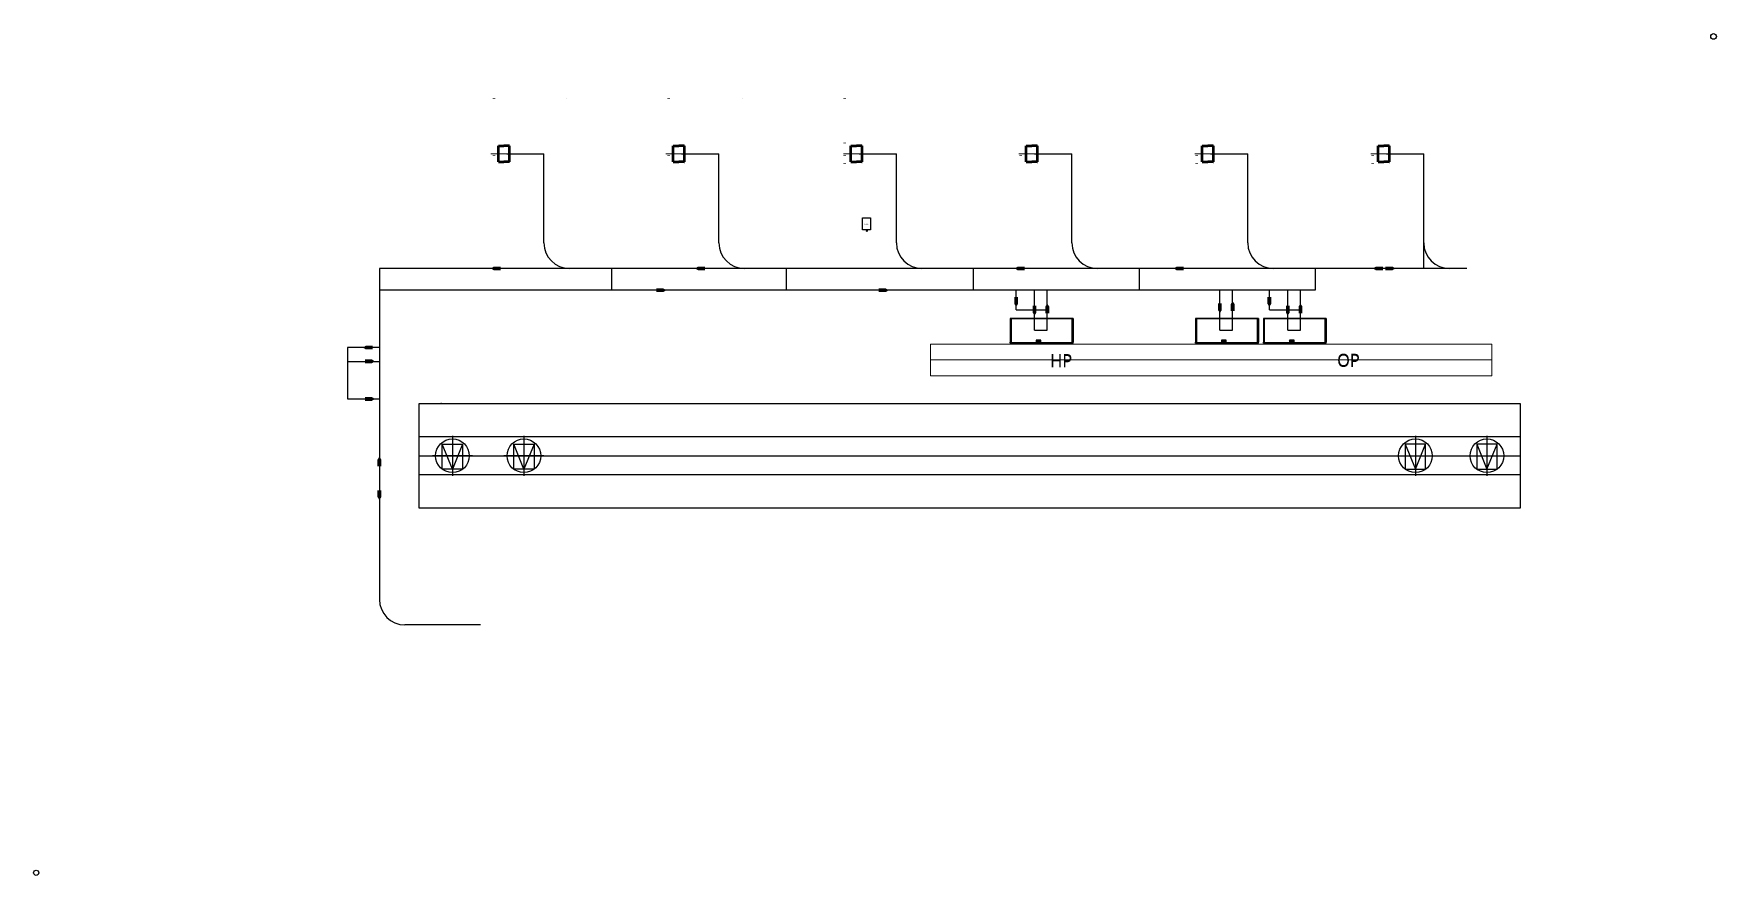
# Model space of a CAD drawing. Header units: millimetres. Extents: x -200 to 131724, y -200 to 65783.
import ezdxf

# ---------------------------------------------------------------- set-up
doc = ezdxf.new("R2010")
doc.units = ezdxf.units.MM
doc.linetypes.add('CENTER', pattern=[19, 14, -1, 3, -1])
doc.layers.add('0_Auto_STK', color=4, linetype='Continuous', lineweight=0)
for name, color, linetype in [('0_이슈사항', 1, 'Continuous'), ('1', 7, 'Continuous'), ('SSFA_STK Shelf Foot', 7, 'Continuous')]:
    doc.layers.add(name, color=color, linetype=linetype)
doc.styles.get("Standard").update_dxf_attribs({"font": 'arial.ttf'})
doc.styles.add('견고딕', font='malgun.ttf')

# ---------------------------------------------------------------- blocks, each defined once
blk = doc.blocks.new('A$C06BE76A2')
at = {"layer": '0_이슈사항', "color": 1, "linetype": 'Continuous'}
for p, q in [((563, 86, 0), (577, 100, 0)), ((563, 63, 0), (599, 100, 0)), ((563, 41, 0), (622, 100, 0)), ((563, 18, 0), (644, 100, 0)), ((563, -4, 0), (606, 39, 0)), ((563, -27, 0), (606, 16, 0)), ((624, 57, 0), (667, 100, 0)), ((647, 57, 0), (689, 100, 0)), ((669, 57, 0), (712, 100, 0)), ((692, 57, 0), (734, 100, 0)), ((714, 57, 0), (757, 100, 0)), ((737, 57, 0), (779, 100, 0)), ((759, 57, 0), (801, 100, 0)), ((782, 57, 0), (824, 100, 0)), ((804, 57, 0), (846, 100, 0)), ((826, 57, 0), (869, 100, 0)), ((849, 57, 0), (891, 100, 0)), ((871, 57, 0), (914, 100, 0)), ((878, 41, 0), (925, 88, 0)), ((878, 19, 0), (925, 66, 0)), ((878, -4, 0), (925, 44, 0)), ((878, -26, 0), (925, 21, 0)), ((563, -49, 0), (606, -6, 0)), ((563, -71, 0), (606, -29, 0)), ((563, -94, 0), (606, -51, 0)), ((563, -116, 0), (606, -74, 0)), ((584, -117, 0), (613, -88, 0)), ((607, -117, 0), (636, -88, 0)), ((629, -117, 0), (658, -88, 0)), ((652, -117, 0), (681, -88, 0)), ((674, -117, 0), (703, -88, 0)), ((697, -117, 0), (726, -88, 0)), ((719, -117, 0), (748, -88, 0)), ((742, -117, 0), (771, -88, 0)), ((764, -117, 0), (793, -88, 0)), ((787, -117, 0), (816, -88, 0)), ((809, -117, 0), (838, -88, 0)), ((831, -117, 0), (860, -88, 0)), ((854, -117, 0), (925, -46, 0)), ((876, -117, 0), (925, -69, 0)), ((878, -49, 0), (925, -1, 0)), ((878, -71, 0), (925, -24, 0)), ((899, -117, 0), (925, -91, 0)), ((921, -117, 0), (925, -114, 0))]:
    blk.add_line(p, q, dxfattribs=at)
at = {"layer": '0_이슈사항', "color": 1, "elevation": 0}
blk.add_lwpolyline([(563, -117), (925, -117), (925, 100), (563, 100)], close=True, dxfattribs=at)
at = {"color": 1, "insert": (615, 40, 0), "char_height": 33.75, "attachment_point": 1}
blk.add_mtext_dynamic_manual_height_columns('\\pi50.309;Charger \\P\\pi52.922;Coupler', width=269.25, gutter_width=12.5, heights=[0], dxfattribs=at)
blk = doc.blocks.new('A$C2D0E60D7')
at = {"color": 1}
blk.add_lwpolyline([(-447, 792), (183, 792), (183, -148), (-447, -148)], close=True, dxfattribs=at)
blk.add_circle((-117, -228), 40, dxfattribs=at)
at = {"color": 1, "insert": (-341, 351), "char_height": 100, "attachment_point": 1}
blk.add_mtext_dynamic_manual_height_columns('AGVC', width=465.72, gutter_width=5000, heights=[0], dxfattribs=at)

msp = doc.modelspace()

# ---------------------------------------------------------------- hatches: boundary and pattern name
at = {"true_color": 0x939598}
h = msp.add_hatch(color=252, dxfattribs=at)
h.dxf.hatch_style = 1
h.paths.add_polyline_path([(78409, 41531), (78771, 41531), (78771, 41748), (78409, 41748)])
h.paths.add_polyline_path([(78475, 41579), (78717, 41579), (78717, 41697), (78475, 41697)], flags=24)
edge = h.paths.add_edge_path(flags=16)
edge.add_line((78409, 41734), (78423, 41748))
edge = h.paths.add_edge_path(flags=16)
edge.add_line((78409, 41712), (78446, 41748))
edge = h.paths.add_edge_path()
edge.add_line((78409, 41689), (78468, 41748))
edge = h.paths.add_edge_path()
edge.add_line((78409, 41667), (78491, 41748))
edge = h.paths.add_edge_path()
edge.add_line((78409, 41644), (78452, 41687))
edge = h.paths.add_edge_path()
edge.add_line((78471, 41706), (78513, 41748))
edge = h.paths.add_edge_path()
edge.add_line((78409, 41622), (78452, 41665))
edge = h.paths.add_edge_path()
edge.add_line((78493, 41706), (78535, 41748))
edge = h.paths.add_edge_path()
edge.add_line((78409, 41600), (78452, 41642))
edge = h.paths.add_edge_path()
edge.add_line((78516, 41706), (78558, 41748))
edge = h.paths.add_edge_path(flags=16)
edge.add_line((78409, 41577), (78452, 41620))
edge = h.paths.add_edge_path()
edge.add_line((78538, 41706), (78580, 41748))
edge = h.paths.add_edge_path()
edge.add_line((78409, 41555), (78452, 41597))
edge = h.paths.add_edge_path()
edge.add_line((78560, 41706), (78603, 41748))
edge = h.paths.add_edge_path()
edge.add_line((78409, 41532), (78452, 41575))
edge = h.paths.add_edge_path()
edge.add_line((78583, 41706), (78625, 41748))
edge = h.paths.add_edge_path(flags=17)
edge.add_line((78431, 41531), (78460, 41560))
edge = h.paths.add_edge_path()
edge.add_line((78605, 41706), (78648, 41748))
edge = h.paths.add_edge_path(flags=17)
edge.add_line((78453, 41531), (78482, 41560))
edge = h.paths.add_edge_path()
edge.add_line((78628, 41706), (78670, 41748))
edge = h.paths.add_edge_path(flags=17)
edge.add_line((78476, 41531), (78505, 41560))
edge = h.paths.add_edge_path()
edge.add_line((78650, 41706), (78693, 41748))
edge = h.paths.add_edge_path(flags=17)
edge.add_line((78498, 41531), (78527, 41560))
edge = h.paths.add_edge_path()
edge.add_line((78673, 41706), (78715, 41748))
edge = h.paths.add_edge_path(flags=17)
edge.add_line((78521, 41531), (78549, 41560))
edge = h.paths.add_edge_path()
edge.add_line((78695, 41706), (78738, 41748))
edge = h.paths.add_edge_path(flags=17)
edge.add_line((78543, 41531), (78572, 41560))
edge = h.paths.add_edge_path()
edge.add_line((78718, 41706), (78760, 41748))
edge = h.paths.add_edge_path(flags=17)
edge.add_line((78565, 41531), (78594, 41560))
edge = h.paths.add_edge_path(flags=16)
edge.add_line((78724, 41690), (78771, 41737))
edge = h.paths.add_edge_path(flags=17)
edge.add_line((78588, 41531), (78617, 41560))
edge = h.paths.add_edge_path(flags=16)
edge.add_line((78724, 41667), (78771, 41715))
edge = h.paths.add_edge_path(flags=17)
edge.add_line((78610, 41531), (78639, 41560))
edge = h.paths.add_edge_path(flags=16)
edge.add_line((78724, 41645), (78771, 41692))
edge = h.paths.add_edge_path(flags=17)
edge.add_line((78633, 41531), (78662, 41560))
edge = h.paths.add_edge_path(flags=16)
edge.add_line((78724, 41622), (78771, 41670))
edge = h.paths.add_edge_path(flags=17)
edge.add_line((78655, 41531), (78684, 41560))
edge = h.paths.add_edge_path(flags=16)
edge.add_line((78724, 41600), (78771, 41647))
edge = h.paths.add_edge_path(flags=17)
edge.add_line((78678, 41531), (78707, 41560))
edge = h.paths.add_edge_path(flags=16)
edge.add_line((78724, 41578), (78771, 41625))
edge = h.paths.add_edge_path(flags=17)
edge.add_line((78700, 41531), (78771, 41602))
edge = h.paths.add_edge_path(flags=16)
edge.add_line((78723, 41531), (78771, 41580))
edge = h.paths.add_edge_path(flags=16)
edge.add_line((78745, 41531), (78771, 41557))
edge = h.paths.add_edge_path(flags=16)
edge.add_line((78767, 41531), (78771, 41535))
h = msp.add_hatch(color=252, dxfattribs=at)
h.dxf.hatch_style = 1
h.paths.add_polyline_path([(92941, 41531), (93303, 41531), (93303, 41748), (92941, 41748)])
h.paths.add_polyline_path([(93007, 41579), (93249, 41579), (93249, 41697), (93007, 41697)], flags=24)
edge = h.paths.add_edge_path(flags=16)
edge.add_line((92941, 41734), (92955, 41748))
edge = h.paths.add_edge_path(flags=16)
edge.add_line((92941, 41712), (92978, 41748))
edge = h.paths.add_edge_path()
edge.add_line((92941, 41689), (93000, 41748))
edge = h.paths.add_edge_path()
edge.add_line((92941, 41667), (93022, 41748))
edge = h.paths.add_edge_path()
edge.add_line((92941, 41644), (92984, 41687))
edge = h.paths.add_edge_path()
edge.add_line((93003, 41706), (93045, 41748))
edge = h.paths.add_edge_path()
edge.add_line((92941, 41622), (92984, 41665))
edge = h.paths.add_edge_path()
edge.add_line((93025, 41706), (93067, 41748))
edge = h.paths.add_edge_path()
edge.add_line((92941, 41600), (92984, 41642))
edge = h.paths.add_edge_path()
edge.add_line((93047, 41706), (93090, 41748))
edge = h.paths.add_edge_path(flags=16)
edge.add_line((92941, 41577), (92984, 41620))
edge = h.paths.add_edge_path()
edge.add_line((93070, 41706), (93112, 41748))
edge = h.paths.add_edge_path()
edge.add_line((92941, 41555), (92984, 41597))
edge = h.paths.add_edge_path()
edge.add_line((93092, 41706), (93135, 41748))
edge = h.paths.add_edge_path()
edge.add_line((92941, 41532), (92984, 41575))
edge = h.paths.add_edge_path()
edge.add_line((93115, 41706), (93157, 41748))
edge = h.paths.add_edge_path(flags=17)
edge.add_line((92963, 41531), (92992, 41560))
edge = h.paths.add_edge_path()
edge.add_line((93137, 41706), (93180, 41748))
edge = h.paths.add_edge_path(flags=17)
edge.add_line((92985, 41531), (93014, 41560))
edge = h.paths.add_edge_path()
edge.add_line((93160, 41706), (93202, 41748))
edge = h.paths.add_edge_path(flags=17)
edge.add_line((93007, 41531), (93036, 41560))
edge = h.paths.add_edge_path()
edge.add_line((93182, 41706), (93224, 41748))
edge = h.paths.add_edge_path(flags=17)
edge.add_line((93030, 41531), (93059, 41560))
edge = h.paths.add_edge_path()
edge.add_line((93205, 41706), (93247, 41748))
edge = h.paths.add_edge_path(flags=17)
edge.add_line((93052, 41531), (93081, 41560))
edge = h.paths.add_edge_path()
edge.add_line((93227, 41706), (93269, 41748))
edge = h.paths.add_edge_path(flags=17)
edge.add_line((93075, 41531), (93104, 41560))
edge = h.paths.add_edge_path()
edge.add_line((93249, 41706), (93292, 41748))
edge = h.paths.add_edge_path(flags=17)
edge.add_line((93097, 41531), (93126, 41560))
edge = h.paths.add_edge_path(flags=16)
edge.add_line((93256, 41690), (93303, 41737))
edge = h.paths.add_edge_path(flags=17)
edge.add_line((93120, 41531), (93149, 41560))
edge = h.paths.add_edge_path(flags=16)
edge.add_line((93256, 41667), (93303, 41715))
edge = h.paths.add_edge_path(flags=17)
edge.add_line((93142, 41531), (93171, 41560))
edge = h.paths.add_edge_path(flags=16)
edge.add_line((93256, 41645), (93303, 41692))
edge = h.paths.add_edge_path(flags=17)
edge.add_line((93165, 41531), (93194, 41560))
edge = h.paths.add_edge_path(flags=16)
edge.add_line((93256, 41622), (93303, 41670))
edge = h.paths.add_edge_path(flags=17)
edge.add_line((93187, 41531), (93216, 41560))
edge = h.paths.add_edge_path(flags=16)
edge.add_line((93256, 41600), (93303, 41647))
edge = h.paths.add_edge_path(flags=17)
edge.add_line((93210, 41531), (93239, 41560))
edge = h.paths.add_edge_path(flags=16)
edge.add_line((93256, 41578), (93303, 41625))
edge = h.paths.add_edge_path(flags=17)
edge.add_line((93232, 41531), (93303, 41602))
edge = h.paths.add_edge_path(flags=16)
edge.add_line((93254, 41531), (93303, 41580))
edge = h.paths.add_edge_path(flags=16)
edge.add_line((93277, 41531), (93303, 41557))
edge = h.paths.add_edge_path(flags=16)
edge.add_line((93299, 41531), (93303, 41535))
h = msp.add_hatch(color=252, dxfattribs=at)
h.dxf.hatch_style = 1
h.paths.add_polyline_path([(98261, 41531), (98623, 41531), (98623, 41748), (98261, 41748)])
h.paths.add_polyline_path([(98327, 41579), (98569, 41579), (98569, 41697), (98327, 41697)], flags=24)
edge = h.paths.add_edge_path(flags=16)
edge.add_line((98261, 41734), (98275, 41748))
edge = h.paths.add_edge_path(flags=16)
edge.add_line((98261, 41712), (98298, 41748))
edge = h.paths.add_edge_path()
edge.add_line((98261, 41689), (98320, 41748))
edge = h.paths.add_edge_path()
edge.add_line((98261, 41667), (98342, 41748))
edge = h.paths.add_edge_path()
edge.add_line((98261, 41644), (98304, 41687))
edge = h.paths.add_edge_path()
edge.add_line((98323, 41706), (98365, 41748))
edge = h.paths.add_edge_path()
edge.add_line((98261, 41622), (98304, 41665))
edge = h.paths.add_edge_path()
edge.add_line((98345, 41706), (98387, 41748))
edge = h.paths.add_edge_path()
edge.add_line((98261, 41600), (98304, 41642))
edge = h.paths.add_edge_path()
edge.add_line((98367, 41706), (98410, 41748))
edge = h.paths.add_edge_path(flags=16)
edge.add_line((98261, 41577), (98304, 41620))
edge = h.paths.add_edge_path()
edge.add_line((98390, 41706), (98432, 41748))
edge = h.paths.add_edge_path()
edge.add_line((98261, 41555), (98304, 41597))
edge = h.paths.add_edge_path()
edge.add_line((98412, 41706), (98455, 41748))
edge = h.paths.add_edge_path()
edge.add_line((98261, 41532), (98304, 41575))
edge = h.paths.add_edge_path()
edge.add_line((98435, 41706), (98477, 41748))
edge = h.paths.add_edge_path(flags=17)
edge.add_line((98283, 41531), (98312, 41560))
edge = h.paths.add_edge_path()
edge.add_line((98457, 41706), (98500, 41748))
edge = h.paths.add_edge_path(flags=17)
edge.add_line((98305, 41531), (98334, 41560))
edge = h.paths.add_edge_path()
edge.add_line((98480, 41706), (98522, 41748))
edge = h.paths.add_edge_path(flags=17)
edge.add_line((98327, 41531), (98356, 41560))
edge = h.paths.add_edge_path()
edge.add_line((98502, 41706), (98544, 41748))
edge = h.paths.add_edge_path(flags=17)
edge.add_line((98350, 41531), (98379, 41560))
edge = h.paths.add_edge_path()
edge.add_line((98525, 41706), (98567, 41748))
edge = h.paths.add_edge_path(flags=17)
edge.add_line((98372, 41531), (98401, 41560))
edge = h.paths.add_edge_path()
edge.add_line((98547, 41706), (98589, 41748))
edge = h.paths.add_edge_path(flags=17)
edge.add_line((98395, 41531), (98424, 41560))
edge = h.paths.add_edge_path()
edge.add_line((98569, 41706), (98612, 41748))
edge = h.paths.add_edge_path(flags=17)
edge.add_line((98417, 41531), (98446, 41560))
edge = h.paths.add_edge_path(flags=16)
edge.add_line((98576, 41690), (98623, 41737))
edge = h.paths.add_edge_path(flags=17)
edge.add_line((98440, 41531), (98469, 41560))
edge = h.paths.add_edge_path(flags=16)
edge.add_line((98576, 41667), (98623, 41715))
edge = h.paths.add_edge_path(flags=17)
edge.add_line((98462, 41531), (98491, 41560))
edge = h.paths.add_edge_path(flags=16)
edge.add_line((98576, 41645), (98623, 41692))
edge = h.paths.add_edge_path(flags=17)
edge.add_line((98485, 41531), (98514, 41560))
edge = h.paths.add_edge_path(flags=16)
edge.add_line((98576, 41622), (98623, 41670))
edge = h.paths.add_edge_path(flags=17)
edge.add_line((98507, 41531), (98536, 41560))
edge = h.paths.add_edge_path(flags=16)
edge.add_line((98576, 41600), (98623, 41647))
edge = h.paths.add_edge_path(flags=17)
edge.add_line((98530, 41531), (98559, 41560))
edge = h.paths.add_edge_path(flags=16)
edge.add_line((98576, 41578), (98623, 41625))
edge = h.paths.add_edge_path(flags=17)
edge.add_line((98552, 41531), (98623, 41602))
edge = h.paths.add_edge_path(flags=16)
edge.add_line((98574, 41531), (98623, 41580))
edge = h.paths.add_edge_path(flags=16)
edge.add_line((98597, 41531), (98623, 41557))
edge = h.paths.add_edge_path(flags=16)
edge.add_line((98619, 41531), (98623, 41535))

# ---------------------------------------------------------------- linework, layer by layer
at = {"color": 252, "true_color": 0x939598}
for p, q in [((36888, 56365, 0), (39807, 56365, 0)), ((39807, 49378, 0), (39807, 56365, 0)), ((50604, 56365, 0), (53523, 56365, 0)), ((53523, 49378, 0), (53523, 56365, 0)), ((64524, 56365, 0), (67443, 56365, 0)), ((67443, 49378, 0), (67443, 56365, 0)), ((78276, 56365, 0), (81195, 56365, 0)), ((81195, 49378, 0), (81195, 56365, 0)), ((92068, 56365, 0), (94987, 56365, 0)), ((94987, 49378, 0), (94987, 56365, 0)), ((105868, 56365, 0), (108787, 56365, 0)), ((108787, 47378, 0), (108787, 56365, 0)), ((112157, 47378, 0), (26907, 47378, 0)), ((26907, 47378, 0), (26907, 21437, 0)), ((45100, 47380), (45104, 45668, 0)), ((58805, 47378, 0), (58805, 45668, 0)), ((73452, 47378, 0), (73452, 45668, 0)), ((86477, 47378, 0), (86477, 45668, 0)), ((100268, 47378, 0), (100268, 45668, 0)), ((100268, 45668, 0), (26907, 45668, 0)), ((76828, 44135, 0), (76828, 45668, 0)), ((78270, 42548), (78270, 45668, 0)), ((79270, 42548), (79270, 45668, 0)), ((79270, 42548), (79270, 45668, 0)), ((92802, 42548), (92802, 45668, 0)), ((93802, 42548), (93802, 45668, 0)), ((96680, 44135, 0), (96680, 45668, 0)), ((98122, 42548), (98122, 45668, 0)), ((99122, 42548), (99122, 45668, 0)), ((99122, 42548), (99122, 45668, 0)), ((76828, 44135, 0), (79270, 44135, 0)), ((96680, 44135, 0), (99122, 44135, 0)), ((76372, 43461, 0), (76452, 43381, 0)), ((76452, 43461, 0), (76372, 43381, 0)), ((78270, 42548), (78270, 42548)), ((78270, 42548), (79270, 42548)), ((81292, 43461), (81212, 43381)), ((81212, 43461), (81292, 43381)), ((90902, 43461, 0), (90982, 43381, 0)), ((90982, 43461, 0), (90902, 43381, 0)), ((92802, 42548), (92802, 42548)), ((92802, 42548), (93802, 42548)), ((95822, 43461), (95742, 43381)), ((95742, 43461), (95822, 43381)), ((96222, 43461, 0), (96302, 43381, 0)), ((96302, 43461, 0), (96222, 43381, 0)), ((98122, 42548), (98122, 42548)), ((98122, 42548), (99122, 42548)), ((101142, 43461), (101062, 43381)), ((101062, 43461), (101142, 43381)), ((26907, 41175), (24393, 41175, 0)), ((24393, 41175, 0), (24393, 37148, 0)), ((76372, 41511, 0), (76452, 41591, 0)), ((76452, 41511, 0), (76372, 41591, 0)), ((81292, 41511), (81212, 41591)), ((81212, 41511), (81292, 41591)), ((90902, 41511, 0), (90982, 41591, 0)), ((90982, 41511, 0), (90902, 41591, 0)), ((95822, 41511), (95742, 41591)), ((95742, 41511), (95822, 41591)), ((96222, 41511, 0), (96302, 41591, 0)), ((96302, 41511, 0), (96222, 41591, 0)), ((101142, 41511), (101062, 41591)), ((101062, 41511), (101142, 41591)), ((24393, 40092, 0), (26907, 40092, 0)), ((24393, 37148, 0), (26907, 37148, 0)), ((31734, 36809, -15), (31774, 36809, -15)), ((116335, 34189, 0), (30035, 34189, 0)), ((32635, 34249, 0), (32635, 31129, 0)), ((38235, 34249, 0), (38235, 31129, 0)), ((108135, 34249, 0), (108135, 31129, 0)), ((113735, 34249, 0), (113735, 31129, 0)), ((30035, 32689, 0), (116335, 32689, 0)), ((34195, 32689, 0), (31075, 32689, 0)), ((39795, 32689, 0), (36675, 32689, 0)), ((106575, 32689, 0), (109695, 32689, 0)), ((112175, 32689, 0), (115295, 32689, 0)), ((116335, 31189, 0), (30035, 31189, 0)), ((34846, 19437), (28907, 19437, 0))]:
    msp.add_line(p, q, dxfattribs=at)
at = {"color": 252, "true_color": 0x939598, "elevation": 0}
for points in [[(36423, 47378, 300, 300, 0), (36120, 47378, 600, 0, 0), (35646, 47378, 0, 0, 0)], [(52434, 47378, 300, 300, 0), (52132, 47378, 600, 0, 0), (51658, 47378, 0, 0, 0)], [(77496, 47378, 300, 300, 0), (77193, 47378, 600, 0, 0), (76719, 47378, 0, 0, 0)], [(89959, 47378, 300, 300, 0), (89657, 47378, 600, 0, 0), (89182, 47378, 0, 0, 0)], [(105582, 47378, 300, 300, 0), (105280, 47378, 600, 0, 0), (104805, 47378, 0, 0, 0)], [(105783, 47378, 300, 300, 0), (106086, 47378, 600, 0, 0), (106560, 47378, 0, 0, 0)], [(48620, 45668, 300, 300, 0), (48922, 45668, 600, 0, 0), (49396, 45668, 0, 0, 0)], [(66062, 45668, 300, 300, 0), (66364, 45668, 600, 0, 0), (66839, 45668, 0, 0, 0)], [(76828, 45143, 300, 300, 0), (76828, 44841, 600, 0, 0), (76828, 44366, 0, 0, 0)], [(79270, 43850, 300, 300, 0), (79270, 44153, 600, 0, 0), (79270, 44627, 0, 0, 0)], [(92802, 44650, 300, 300, 0), (92802, 44347, 600, 0, 0), (92802, 43873, 0, 0, 0)], [(93802, 44045, 300, 300, 0), (93802, 44347, 600, 0, 0), (93802, 44821, 0, 0, 0)], [(96680, 45143, 300, 300, 0), (96680, 44841, 600, 0, 0), (96680, 44366, 0, 0, 0)], [(99122, 43850, 300, 300, 0), (99122, 44153, 600, 0, 0), (99122, 44627, 0, 0, 0)], [(78270, 44455, 300, 300, 0), (78270, 44153, 600, 0, 0), (78270, 43679, 0, 0, 0)], [(98122, 44455, 300, 300, 0), (98122, 44153, 600, 0, 0), (98122, 43679, 0, 0, 0)], [(26385, 41175, 300, 300, 0), (26083, 41175, 600, 0, 0), (25609, 41175, 0, 0, 0)], [(25780, 40092, 300, 300, 0), (26083, 40092, 600, 0, 0), (26557, 40092, 0, 0, 0)], [(25780, 37148, 300, 300, 0), (26083, 37148, 600, 0, 0), (26557, 37148, 0, 0, 0)], [(26907, 31854, 300, 300, 0), (26907, 32156, 600, 0, 0), (26907, 32630, 0, 0, 0)], [(26907, 29993, 300, 300, 0), (26907, 29691, 600, 0, 0), (26907, 29217, 0, 0, 0)]]:
    msp.add_lwpolyline(points, format="xyseb", dxfattribs=at)
at = {"color": 252, "true_color": 0x939598}
for points in [[(76372, 41511), (81292, 41511), (81292, 43461), (76372, 43461)], [(76452, 43461), (76372, 43461), (76372, 43381), (76452, 43381)], [(76452, 43381), (76372, 43381), (76372, 41591), (76452, 41591)], [(76452, 43421), (76452, 43461), (81212, 43461), (81212, 43421)], [(81212, 43461), (81292, 43461), (81292, 43381), (81212, 43381)], [(81212, 43381), (81292, 43381), (81292, 41591), (81212, 41591)], [(90902, 41511), (95822, 41511), (95822, 43461), (90902, 43461)], [(90982, 43461), (90902, 43461), (90902, 43381), (90982, 43381)], [(90982, 43381), (90902, 43381), (90902, 41591), (90982, 41591)], [(90982, 43421), (90982, 43461), (95742, 43461), (95742, 43421)], [(95742, 43461), (95822, 43461), (95822, 43381), (95742, 43381)], [(95742, 43381), (95822, 43381), (95822, 41591), (95742, 41591)], [(96222, 41511), (101142, 41511), (101142, 43461), (96222, 43461)], [(96302, 43461), (96222, 43461), (96222, 43381), (96302, 43381)], [(96302, 43381), (96222, 43381), (96222, 41591), (96302, 41591)], [(96302, 43421), (96302, 43461), (101062, 43461), (101062, 43421)], [(101062, 43461), (101142, 43461), (101142, 43381), (101062, 43381)], [(101062, 43381), (101142, 43381), (101142, 41591), (101062, 41591)], [(76452, 41511), (76372, 41511), (76372, 41591), (76452, 41591)], [(76452, 41551), (76452, 41511), (81212, 41511), (81212, 41551)], [(81212, 41511), (81292, 41511), (81292, 41591), (81212, 41591)], [(90982, 41511), (90902, 41511), (90902, 41591), (90982, 41591)], [(90982, 41551), (90982, 41511), (95742, 41511), (95742, 41551)], [(95742, 41511), (95822, 41511), (95822, 41591), (95742, 41591)], [(96302, 41511), (96222, 41511), (96222, 41591), (96302, 41591)], [(96302, 41551), (96302, 41511), (101062, 41511), (101062, 41551)], [(101062, 41511), (101142, 41511), (101142, 41591), (101062, 41591)]]:
    msp.add_lwpolyline(points, close=True, dxfattribs=at)
at = {"color": 252, "true_color": 0x939598, "elevation": 0}
msp.add_lwpolyline([(116335, 28589), (30035, 28589), (30035, 36789), (116335, 36789)], close=True, dxfattribs=at)
at = {"color": 252, "true_color": 0x939598}
for centre, radius in [((32635, 32689, 0), 1320), ((38235, 32689, 0), 1320), ((108135, 32689, 0), 1320), ((113735, 32689, 0), 1320), ((0, 0), 200)]:
    msp.add_circle(centre, radius, dxfattribs=at)
for centre in [(41807, 49378, 0), (55523, 49378, 0), (69443, 49378, 0), (83195, 49378, 0), (96987, 49378, 0), (110787, 49378, 0), (28907, 21437, 0)]:
    msp.add_arc(centre, 2000, 180, 270, dxfattribs=at)
at = {"layer": '0_Auto_STK', "color": 252, "true_color": 0x939598}
msp.add_line((70119, 40204), (114119, 40204), dxfattribs=at)
msp.add_lwpolyline([(70119, 38954), (114119, 38954), (114119, 41454), (70119, 41454)], close=True, dxfattribs=at)
at = {"layer": '1', "color": 252, "linetype": 'Continuous', "lineweight": 50, "true_color": 0x939598}
for p, q in [((35877, 60721, 0), (35877, 60691, 0)), ((41569, 60721, 0), (41567, 60721, 0)), ((41567, 60721, 0), (41567, 60719, 0)), ((41567, 60719, 0), (41567, 60721, 0)), ((49567, 60721, 0), (49567, 60691, 0)), ((55369, 60721, 0), (55367, 60721, 0)), ((55367, 60721, 0), (55367, 60719, 0)), ((55367, 60719, 0), (55367, 60721, 0)), ((63367, 60721, 0), (63367, 60691, 0)), ((36233, 56991, 0), (36247, 56991, 0)), ((36233, 55739, 0), (36233, 56991, 0)), ((36247, 56991, 0), (36672, 56991, 0)), ((36259, 56991, 0), (36273, 56991, 0)), ((36672, 56991, 0), (36672, 56991, 0)), ((37097, 56991, 0), (36672, 56991, 0)), ((37097, 56991, 0), (37111, 56991, 0)), ((37111, 55739, 0), (37111, 56991, 0)), ((49949, 56991, 0), (49963, 56991, 0)), ((49949, 55739, 0), (49949, 56991, 0)), ((49963, 56991, 0), (50388, 56991, 0)), ((50388, 56991, 0), (50388, 56991, 0)), ((50813, 56991, 0), (50388, 56991, 0)), ((50813, 56991, 0), (50827, 56991, 0)), ((50827, 55739, 0), (50827, 56991, 0)), ((63367, 57235, 0), (63367, 57205, 0)), ((63869, 56991, 0), (63883, 56991, 0)), ((63869, 55739, 0), (63869, 56991, 0)), ((63883, 56991, 0), (64308, 56991, 0)), ((64308, 56991, 0), (64308, 56991, 0)), ((64733, 56991, 0), (64308, 56991, 0)), ((64733, 56991, 0), (64747, 56991, 0)), ((64747, 55739, 0), (64747, 56991, 0)), ((77621, 56991, 0), (77635, 56991, 0)), ((77621, 55739, 0), (77621, 56991, 0)), ((77635, 56991, 0), (78060, 56991, 0)), ((78060, 56991, 0), (78060, 56991, 0)), ((78485, 56991, 0), (78060, 56991, 0)), ((78485, 56991, 0), (78499, 56991, 0)), ((78499, 55739, 0), (78499, 56991, 0)), ((91413, 56991, 0), (91427, 56991, 0)), ((91413, 55739, 0), (91413, 56991, 0)), ((91427, 56991, 0), (91852, 56991, 0)), ((91852, 56991, 0), (91852, 56991, 0)), ((92277, 56991, 0), (91852, 56991, 0)), ((92277, 56991, 0), (92291, 56991, 0)), ((92291, 55739, 0), (92291, 56991, 0)), ((105213, 56991, 0), (105227, 56991, 0)), ((105213, 55739, 0), (105213, 56991, 0)), ((105227, 56991, 0), (105652, 56991, 0)), ((105652, 56991, 0), (105652, 56991, 0)), ((106077, 56991, 0), (105652, 56991, 0)), ((106077, 56991, 0), (106091, 56991, 0)), ((106091, 55739, 0), (106091, 56991, 0)), ((35877, 56235, 0), (35877, 56205, 0)), ((36233, 55739, 0), (36247, 55739, 0)), ((36247, 55739, 0), (36672, 55739, 0)), ((36672, 55739, 0), (36672, 55739, 0)), ((37097, 55739, 0), (36672, 55739, 0)), ((37097, 55739, 0), (37111, 55739, 0)), ((49567, 56235, 0), (49567, 56205, 0)), ((49949, 55739, 0), (49963, 55739, 0)), ((49963, 55739, 0), (50388, 55739, 0)), ((50388, 55739, 0), (50388, 55739, 0)), ((50813, 55739, 0), (50388, 55739, 0)), ((50813, 55739, 0), (50827, 55739, 0)), ((63367, 56235, 0), (63367, 56205, 0)), ((63367, 55635, 0), (63367, 55605, 0)), ((63869, 55739, 0), (63883, 55739, 0)), ((63883, 55739, 0), (64308, 55739, 0)), ((64308, 55739, 0), (64308, 55739, 0)), ((64733, 55739, 0), (64308, 55739, 0)), ((64733, 55739, 0), (64747, 55739, 0)), ((77167, 56235, 0), (77167, 56205, 0)), ((77621, 55739, 0), (77635, 55739, 0)), ((77635, 55739, 0), (78060, 55739, 0)), ((78060, 55739, 0), (78060, 55739, 0)), ((78485, 55739, 0), (78060, 55739, 0)), ((78485, 55739, 0), (78499, 55739, 0)), ((90957, 56235, 0), (90957, 56205, 0)), ((90957, 55635, 0), (90957, 55605, 0)), ((91413, 55739, 0), (91427, 55739, 0)), ((91427, 55739, 0), (91852, 55739, 0)), ((91852, 55739, 0), (91852, 55739, 0)), ((92277, 55739, 0), (91852, 55739, 0)), ((92277, 55739, 0), (92291, 55739, 0)), ((104757, 56235, 0), (104757, 56205, 0)), ((104757, 55635, 0), (104757, 55605, 0)), ((105213, 55739, 0), (105227, 55739, 0)), ((105227, 55739, 0), (105652, 55739, 0)), ((105652, 55739, 0), (105652, 55739, 0)), ((106077, 55739, 0), (105652, 55739, 0)), ((106077, 55739, 0), (106091, 55739, 0))]:
    msp.add_line(p, q, dxfattribs=at)
at = {"layer": '1', "color": 252, "linetype": 'CENTER', "lineweight": 18, "true_color": 0x939598}
for p, q in [((37325, 56365, 0), (35645, 56365, 0)), ((51041, 56365, 0), (49361, 56365, 0)), ((64961, 56365, 0), (63281, 56365, 0)), ((78713, 56365, 0), (77033, 56365, 0)), ((92505, 56365, 0), (90825, 56365, 0)), ((106305, 56365, 0), (104625, 56365, 0))]:
    msp.add_line(p, q, dxfattribs=at)
at = {"layer": '1', "color": 252, "true_color": 0x939598}
msp.add_circle((131504, 65563), 220, dxfattribs=at)
at = {"layer": 'SSFA_STK Shelf Foot', "color": 252, "true_color": 0x939598, "elevation": 0}
for points in [[(33430, 33597), (33430, 31637), (31840, 31637), (31840, 33597), (33430, 33597), (32635, 31637), (31840, 33597)], [(39030, 33597), (39030, 31637), (37440, 31637), (37440, 33597), (39030, 33597), (38235, 31637), (37440, 33597)], [(107340, 33597), (107340, 31637), (108930, 31637), (108930, 33597), (107340, 33597), (108135, 31637), (108930, 33597)], [(112940, 33597), (112940, 31637), (114530, 31637), (114530, 33597), (112940, 33597), (113735, 31637), (114530, 33597)]]:
    msp.add_lwpolyline(points, dxfattribs=at)

# ---------------------------------------------------------------- block references
at = {"color": 252, "true_color": 0x939598}
for p in [(77846, 41649, 0), (92378, 41649, 0), (97698, 41649, 0)]:
    msp.add_blockref('A$C06BE76A2', p, dxfattribs=at)
at = {"layer": '0_이슈사항', "color": 252, "true_color": 0x939598}
msp.add_blockref('A$C2D0E60D7', (65229, 50545), dxfattribs=at)

# ---------------------------------------------------------------- texts
at = {"layer": '0_Auto_STK', "color": 252, "true_color": 0x939598, "style": '견고딕'}
for s, p in [('HP', (79498, 39637, -18)), ('HP', (79499, 39685, -18)), ('OP', (101996, 39662, -18)), ('OP', (101997, 39709, -18))]:
    msp.add_text(s, height=980, dxfattribs=at).set_placement(p)

doc.saveas('drawing.dxf')
